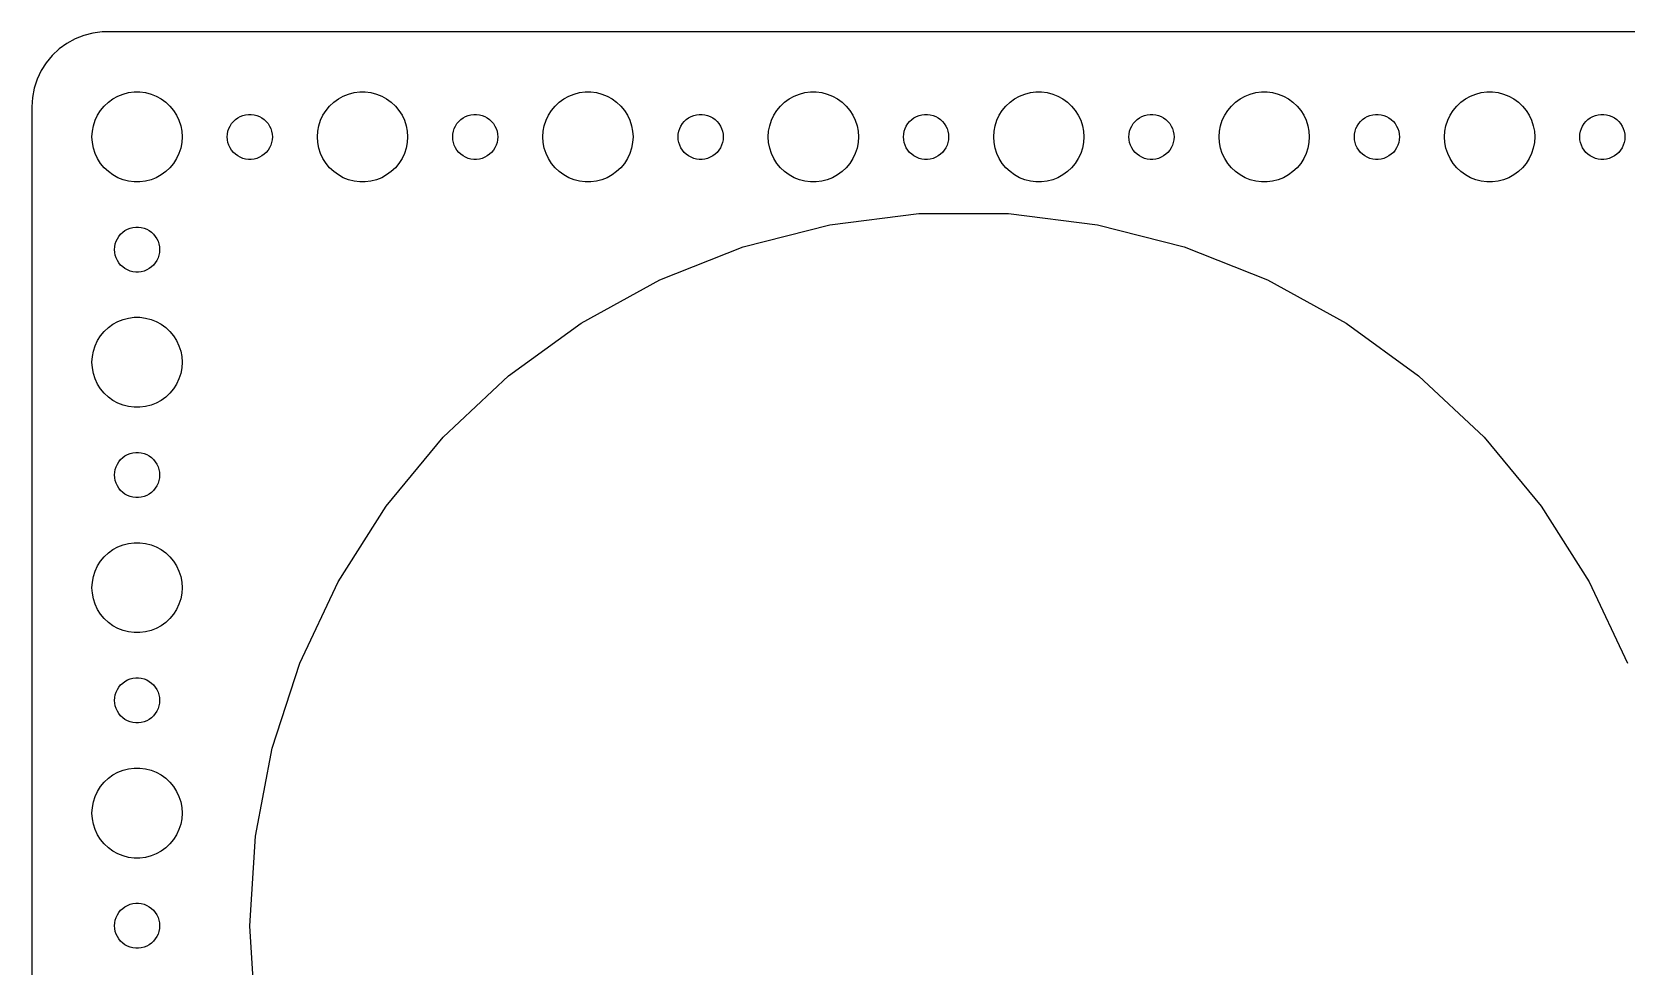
# Model space of a CAD drawing. Header units: metres. Extents: x -262 to 262, y -59 to 59.
# Drawn here: x -262 to -155.9, y -2.7 to 59.5 of the extents above; entities that cross this region are included whole.
import ezdxf

# ---------------------------------------------------------------- set-up
doc = ezdxf.new("R2010")
doc.units = ezdxf.units.M

msp = doc.modelspace()

# ---------------------------------------------------------------- linework, layer by layer
for p, q in [((-257.937, 59.4114), (-258.545, 59.2553)), ((-257.314, 59.4901), (-257.937, 59.4114)), ((257.314, 59.4901), (-257.314, 59.4901)), ((-260.187, 58.3526), (-260.645, 57.9227)), ((-259.679, 58.7216), (-260.187, 58.3526)), ((-259.129, 59.0241), (-259.679, 58.7216)), ((-258.545, 59.2553), (-259.129, 59.0241)), ((-261.045, 57.4389), (-261.382, 56.9088)), ((-260.645, 57.9227), (-261.045, 57.4389)), ((-261.649, 56.3406), (-261.843, 55.7434)), ((-261.382, 56.9088), (-261.649, 56.3406)), ((-261.843, 55.7434), (-261.961, 55.1267)), ((-256.607, 55.033), (-256.277, 55.2145)), ((-256.277, 55.2145), (-255.927, 55.3532)), ((-255.927, 55.3532), (-255.562, 55.4469)), ((-255.562, 55.4469), (-255.188, 55.4941)), ((-255.188, 55.4941), (-254.812, 55.4941)), ((-254.812, 55.4941), (-254.438, 55.4469)), ((-254.438, 55.4469), (-254.073, 55.3532)), ((-254.073, 55.3532), (-253.723, 55.2145)), ((-253.723, 55.2145), (-253.393, 55.033)), ((-241.607, 55.033), (-241.277, 55.2145)), ((-241.277, 55.2145), (-240.927, 55.3532)), ((-240.927, 55.3532), (-240.562, 55.4469)), ((-240.562, 55.4469), (-240.188, 55.4941)), ((-240.188, 55.4941), (-239.812, 55.4941)), ((-239.812, 55.4941), (-239.438, 55.4469)), ((-239.438, 55.4469), (-239.073, 55.3532)), ((-239.073, 55.3532), (-238.723, 55.2145)), ((-238.723, 55.2145), (-238.393, 55.033)), ((-226.607, 55.033), (-226.277, 55.2145)), ((-226.277, 55.2145), (-225.927, 55.3532)), ((-225.927, 55.3532), (-225.562, 55.4469)), ((-225.562, 55.4469), (-225.188, 55.4941)), ((-225.188, 55.4941), (-224.812, 55.4941)), ((-224.812, 55.4941), (-224.438, 55.4469)), ((-224.438, 55.4469), (-224.073, 55.3532)), ((-224.073, 55.3532), (-223.723, 55.2145)), ((-223.723, 55.2145), (-223.393, 55.033)), ((-211.607, 55.033), (-211.277, 55.2145)), ((-211.277, 55.2145), (-210.927, 55.3532)), ((-210.927, 55.3532), (-210.562, 55.4469)), ((-210.562, 55.4469), (-210.188, 55.4941)), ((-210.188, 55.4941), (-209.812, 55.4941)), ((-209.812, 55.4941), (-209.438, 55.4469)), ((-209.438, 55.4469), (-209.073, 55.3532)), ((-209.073, 55.3532), (-208.723, 55.2145)), ((-208.723, 55.2145), (-208.393, 55.033)), ((-196.607, 55.033), (-196.277, 55.2145)), ((-196.277, 55.2145), (-195.927, 55.3532)), ((-195.927, 55.3532), (-195.562, 55.4469)), ((-195.562, 55.4469), (-195.188, 55.4941)), ((-195.188, 55.4941), (-194.812, 55.4941)), ((-194.812, 55.4941), (-194.438, 55.4469)), ((-194.438, 55.4469), (-194.073, 55.3532)), ((-194.073, 55.3532), (-193.723, 55.2145)), ((-193.723, 55.2145), (-193.393, 55.033)), ((-181.607, 55.033), (-181.277, 55.2145)), ((-181.277, 55.2145), (-180.927, 55.3532)), ((-180.927, 55.3532), (-180.562, 55.4469)), ((-180.562, 55.4469), (-180.188, 55.4941)), ((-180.188, 55.4941), (-179.812, 55.4941)), ((-179.812, 55.4941), (-179.438, 55.4469)), ((-179.438, 55.4469), (-179.073, 55.3532)), ((-179.073, 55.3532), (-178.723, 55.2145)), ((-178.723, 55.2145), (-178.393, 55.033)), ((-166.607, 55.033), (-166.277, 55.2145)), ((-166.277, 55.2145), (-165.927, 55.3532)), ((-165.927, 55.3532), (-165.562, 55.4469)), ((-165.562, 55.4469), (-165.188, 55.4941)), ((-165.188, 55.4941), (-164.812, 55.4941)), ((-164.812, 55.4941), (-164.438, 55.4469)), ((-164.438, 55.4469), (-164.073, 55.3532)), ((-164.073, 55.3532), (-163.723, 55.2145)), ((-163.723, 55.2145), (-163.393, 55.033)), ((-261.961, 55.1267), (-262, 54.5)), ((-262, 54.5), (-262, -54.5)), ((-257.629, 53.9453), (-257.427, 54.2634)), ((-257.427, 54.2634), (-257.187, 54.5536)), ((-257.187, 54.5536), (-256.912, 54.8115)), ((-256.912, 54.8115), (-256.607, 55.033)), ((-253.393, 55.033), (-253.088, 54.8115)), ((-253.088, 54.8115), (-252.813, 54.5536)), ((-252.813, 54.5536), (-252.573, 54.2634)), ((-252.573, 54.2634), (-252.371, 53.9453)), ((-242.629, 53.9453), (-242.427, 54.2634)), ((-242.427, 54.2634), (-242.187, 54.5536)), ((-242.187, 54.5536), (-241.912, 54.8115)), ((-241.912, 54.8115), (-241.607, 55.033)), ((-238.393, 55.033), (-238.088, 54.8115)), ((-238.088, 54.8115), (-237.813, 54.5536)), ((-237.813, 54.5536), (-237.573, 54.2634)), ((-237.573, 54.2634), (-237.371, 53.9453)), ((-227.629, 53.9453), (-227.427, 54.2634)), ((-227.427, 54.2634), (-227.187, 54.5536)), ((-227.187, 54.5536), (-226.912, 54.8115)), ((-226.912, 54.8115), (-226.607, 55.033)), ((-223.393, 55.033), (-223.088, 54.8115)), ((-223.088, 54.8115), (-222.813, 54.5536)), ((-222.813, 54.5536), (-222.573, 54.2634)), ((-222.573, 54.2634), (-222.371, 53.9453)), ((-212.629, 53.9453), (-212.427, 54.2634)), ((-212.427, 54.2634), (-212.187, 54.5536)), ((-212.187, 54.5536), (-211.912, 54.8115)), ((-211.912, 54.8115), (-211.607, 55.033)), ((-208.393, 55.033), (-208.088, 54.8115)), ((-208.088, 54.8115), (-207.813, 54.5536)), ((-207.813, 54.5536), (-207.573, 54.2634)), ((-207.573, 54.2634), (-207.371, 53.9453)), ((-197.629, 53.9453), (-197.427, 54.2634)), ((-197.427, 54.2634), (-197.187, 54.5536)), ((-197.187, 54.5536), (-196.912, 54.8115)), ((-196.912, 54.8115), (-196.607, 55.033)), ((-193.393, 55.033), (-193.088, 54.8115)), ((-193.088, 54.8115), (-192.813, 54.5536)), ((-192.813, 54.5536), (-192.573, 54.2634)), ((-192.573, 54.2634), (-192.371, 53.9453)), ((-182.629, 53.9453), (-182.427, 54.2634)), ((-182.427, 54.2634), (-182.187, 54.5536)), ((-182.187, 54.5536), (-181.912, 54.8115)), ((-181.912, 54.8115), (-181.607, 55.033)), ((-178.393, 55.033), (-178.088, 54.8115)), ((-178.088, 54.8115), (-177.813, 54.5536)), ((-177.813, 54.5536), (-177.573, 54.2634)), ((-177.573, 54.2634), (-177.371, 53.9453)), ((-167.629, 53.9453), (-167.427, 54.2634)), ((-167.427, 54.2634), (-167.187, 54.5536)), ((-167.187, 54.5536), (-166.912, 54.8115)), ((-166.912, 54.8115), (-166.607, 55.033)), ((-163.393, 55.033), (-163.088, 54.8115)), ((-163.088, 54.8115), (-162.813, 54.5536)), ((-162.813, 54.5536), (-162.573, 54.2634)), ((-162.573, 54.2634), (-162.371, 53.9453)), ((-257.976, 52.876), (-257.906, 53.2461)), ((-257.906, 53.2461), (-257.789, 53.6044)), ((-257.789, 53.6044), (-257.629, 53.9453)), ((-252.371, 53.9453), (-252.211, 53.6044)), ((-252.211, 53.6044), (-252.094, 53.2461)), ((-252.094, 53.2461), (-252.024, 52.876)), ((-248.953, 52.873), (-248.895, 53.0522)), ((-248.895, 53.0522), (-248.814, 53.2226)), ((-248.814, 53.2226), (-248.714, 53.3817)), ((-248.714, 53.3817), (-248.593, 53.5268)), ((-248.593, 53.5268), (-248.456, 53.6558)), ((-248.456, 53.6558), (-248.304, 53.7665)), ((-248.304, 53.7665), (-248.139, 53.8572)), ((-248.139, 53.8572), (-247.964, 53.9266)), ((-247.964, 53.9266), (-247.781, 53.9734)), ((-247.781, 53.9734), (-247.594, 53.997)), ((-247.594, 53.997), (-247.406, 53.997)), ((-247.406, 53.997), (-247.219, 53.9734)), ((-247.219, 53.9734), (-247.036, 53.9266)), ((-247.036, 53.9266), (-246.861, 53.8572)), ((-246.861, 53.8572), (-246.696, 53.7665)), ((-246.696, 53.7665), (-246.544, 53.6558)), ((-246.544, 53.6558), (-246.407, 53.5268)), ((-246.407, 53.5268), (-246.286, 53.3817)), ((-246.286, 53.3817), (-246.186, 53.2226)), ((-246.186, 53.2226), (-246.105, 53.0522)), ((-246.105, 53.0522), (-246.047, 52.873)), ((-242.976, 52.876), (-242.906, 53.2461)), ((-242.906, 53.2461), (-242.789, 53.6044)), ((-242.789, 53.6044), (-242.629, 53.9453)), ((-237.371, 53.9453), (-237.211, 53.6044)), ((-237.211, 53.6044), (-237.094, 53.2461)), ((-237.094, 53.2461), (-237.024, 52.876)), ((-233.953, 52.873), (-233.895, 53.0522)), ((-233.895, 53.0522), (-233.814, 53.2226)), ((-233.814, 53.2226), (-233.714, 53.3817)), ((-233.714, 53.3817), (-233.593, 53.5268)), ((-233.593, 53.5268), (-233.456, 53.6558)), ((-233.456, 53.6558), (-233.304, 53.7665)), ((-233.304, 53.7665), (-233.139, 53.8572)), ((-233.139, 53.8572), (-232.964, 53.9266)), ((-232.964, 53.9266), (-232.781, 53.9734)), ((-232.781, 53.9734), (-232.594, 53.997)), ((-232.594, 53.997), (-232.406, 53.997)), ((-232.406, 53.997), (-232.219, 53.9734)), ((-232.219, 53.9734), (-232.036, 53.9266)), ((-232.036, 53.9266), (-231.861, 53.8572)), ((-231.861, 53.8572), (-231.696, 53.7665)), ((-231.696, 53.7665), (-231.544, 53.6558)), ((-231.544, 53.6558), (-231.407, 53.5268)), ((-231.407, 53.5268), (-231.286, 53.3817)), ((-231.286, 53.3817), (-231.186, 53.2226)), ((-231.186, 53.2226), (-231.105, 53.0522)), ((-231.105, 53.0522), (-231.047, 52.873)), ((-227.976, 52.876), (-227.906, 53.2461)), ((-227.906, 53.2461), (-227.789, 53.6044)), ((-227.789, 53.6044), (-227.629, 53.9453)), ((-222.371, 53.9453), (-222.211, 53.6044)), ((-222.211, 53.6044), (-222.094, 53.2461)), ((-222.094, 53.2461), (-222.024, 52.876)), ((-218.953, 52.873), (-218.895, 53.0522)), ((-218.895, 53.0522), (-218.814, 53.2226)), ((-218.814, 53.2226), (-218.714, 53.3817)), ((-218.714, 53.3817), (-218.593, 53.5268)), ((-218.593, 53.5268), (-218.456, 53.6558)), ((-218.456, 53.6558), (-218.304, 53.7665)), ((-218.304, 53.7665), (-218.139, 53.8572)), ((-218.139, 53.8572), (-217.964, 53.9266)), ((-217.964, 53.9266), (-217.781, 53.9734)), ((-217.781, 53.9734), (-217.594, 53.997)), ((-217.594, 53.997), (-217.406, 53.997)), ((-217.406, 53.997), (-217.219, 53.9734)), ((-217.219, 53.9734), (-217.036, 53.9266)), ((-217.036, 53.9266), (-216.861, 53.8572)), ((-216.861, 53.8572), (-216.696, 53.7665)), ((-216.696, 53.7665), (-216.544, 53.6558)), ((-216.544, 53.6558), (-216.407, 53.5268)), ((-216.407, 53.5268), (-216.286, 53.3817)), ((-216.286, 53.3817), (-216.186, 53.2226)), ((-216.186, 53.2226), (-216.105, 53.0522)), ((-216.105, 53.0522), (-216.047, 52.873)), ((-212.976, 52.876), (-212.906, 53.2461)), ((-212.906, 53.2461), (-212.789, 53.6044)), ((-212.789, 53.6044), (-212.629, 53.9453)), ((-207.371, 53.9453), (-207.211, 53.6044)), ((-207.211, 53.6044), (-207.094, 53.2461)), ((-207.094, 53.2461), (-207.024, 52.876)), ((-203.953, 52.873), (-203.895, 53.0522)), ((-203.895, 53.0522), (-203.814, 53.2226)), ((-203.814, 53.2226), (-203.714, 53.3817)), ((-203.714, 53.3817), (-203.593, 53.5268)), ((-203.593, 53.5268), (-203.456, 53.6558)), ((-203.456, 53.6558), (-203.304, 53.7665)), ((-203.304, 53.7665), (-203.139, 53.8572)), ((-203.139, 53.8572), (-202.964, 53.9266)), ((-202.964, 53.9266), (-202.781, 53.9734)), ((-202.781, 53.9734), (-202.594, 53.997)), ((-202.594, 53.997), (-202.406, 53.997)), ((-202.406, 53.997), (-202.219, 53.9734)), ((-202.219, 53.9734), (-202.036, 53.9266)), ((-202.036, 53.9266), (-201.861, 53.8572)), ((-201.861, 53.8572), (-201.696, 53.7665)), ((-201.696, 53.7665), (-201.544, 53.6558)), ((-201.544, 53.6558), (-201.407, 53.5268)), ((-201.407, 53.5268), (-201.286, 53.3817)), ((-201.286, 53.3817), (-201.186, 53.2226)), ((-201.186, 53.2226), (-201.105, 53.0522)), ((-201.105, 53.0522), (-201.047, 52.873)), ((-197.976, 52.876), (-197.906, 53.2461)), ((-197.906, 53.2461), (-197.789, 53.6044)), ((-197.789, 53.6044), (-197.629, 53.9453)), ((-192.371, 53.9453), (-192.211, 53.6044)), ((-192.211, 53.6044), (-192.094, 53.2461)), ((-192.094, 53.2461), (-192.024, 52.876)), ((-188.953, 52.873), (-188.895, 53.0522)), ((-188.895, 53.0522), (-188.814, 53.2226)), ((-188.814, 53.2226), (-188.714, 53.3817)), ((-188.714, 53.3817), (-188.593, 53.5268)), ((-188.593, 53.5268), (-188.456, 53.6558)), ((-188.456, 53.6558), (-188.304, 53.7665)), ((-188.304, 53.7665), (-188.139, 53.8572)), ((-188.139, 53.8572), (-187.964, 53.9266)), ((-187.964, 53.9266), (-187.781, 53.9734)), ((-187.781, 53.9734), (-187.594, 53.997)), ((-187.594, 53.997), (-187.406, 53.997)), ((-187.406, 53.997), (-187.219, 53.9734)), ((-187.219, 53.9734), (-187.036, 53.9266)), ((-187.036, 53.9266), (-186.861, 53.8572)), ((-186.861, 53.8572), (-186.696, 53.7665)), ((-186.696, 53.7665), (-186.544, 53.6558)), ((-186.544, 53.6558), (-186.407, 53.5268)), ((-186.407, 53.5268), (-186.286, 53.3817)), ((-186.286, 53.3817), (-186.186, 53.2226)), ((-186.186, 53.2226), (-186.105, 53.0522)), ((-186.105, 53.0522), (-186.047, 52.873)), ((-182.976, 52.876), (-182.906, 53.2461)), ((-182.906, 53.2461), (-182.789, 53.6044)), ((-182.789, 53.6044), (-182.629, 53.9453)), ((-177.371, 53.9453), (-177.211, 53.6044)), ((-177.211, 53.6044), (-177.094, 53.2461)), ((-177.094, 53.2461), (-177.024, 52.876)), ((-173.953, 52.873), (-173.895, 53.0522)), ((-173.895, 53.0522), (-173.814, 53.2226)), ((-173.814, 53.2226), (-173.714, 53.3817)), ((-173.714, 53.3817), (-173.593, 53.5268)), ((-173.593, 53.5268), (-173.456, 53.6558)), ((-173.456, 53.6558), (-173.304, 53.7665)), ((-173.304, 53.7665), (-173.139, 53.8572)), ((-173.139, 53.8572), (-172.964, 53.9266)), ((-172.964, 53.9266), (-172.781, 53.9734)), ((-172.781, 53.9734), (-172.594, 53.997)), ((-172.594, 53.997), (-172.406, 53.997)), ((-172.406, 53.997), (-172.219, 53.9734)), ((-172.219, 53.9734), (-172.036, 53.9266)), ((-172.036, 53.9266), (-171.861, 53.8572)), ((-171.861, 53.8572), (-171.696, 53.7665)), ((-171.696, 53.7665), (-171.544, 53.6558)), ((-171.544, 53.6558), (-171.407, 53.5268)), ((-171.407, 53.5268), (-171.286, 53.3817)), ((-171.286, 53.3817), (-171.186, 53.2226)), ((-171.186, 53.2226), (-171.105, 53.0522)), ((-171.105, 53.0522), (-171.047, 52.873)), ((-167.976, 52.876), (-167.906, 53.2461)), ((-167.906, 53.2461), (-167.789, 53.6044)), ((-167.789, 53.6044), (-167.629, 53.9453)), ((-162.371, 53.9453), (-162.211, 53.6044)), ((-162.211, 53.6044), (-162.094, 53.2461)), ((-162.094, 53.2461), (-162.024, 52.876)), ((-158.953, 52.873), (-158.895, 53.0522)), ((-158.895, 53.0522), (-158.814, 53.2226)), ((-158.814, 53.2226), (-158.714, 53.3817)), ((-158.714, 53.3817), (-158.593, 53.5268)), ((-158.593, 53.5268), (-158.456, 53.6558)), ((-158.456, 53.6558), (-158.304, 53.7665)), ((-158.304, 53.7665), (-158.139, 53.8572)), ((-158.139, 53.8572), (-157.964, 53.9266)), ((-157.964, 53.9266), (-157.781, 53.9734)), ((-157.781, 53.9734), (-157.594, 53.997)), ((-157.594, 53.997), (-157.406, 53.997)), ((-157.406, 53.997), (-157.219, 53.9734)), ((-157.219, 53.9734), (-157.036, 53.9266)), ((-157.036, 53.9266), (-156.861, 53.8572)), ((-156.861, 53.8572), (-156.696, 53.7665)), ((-156.696, 53.7665), (-156.544, 53.6558)), ((-156.544, 53.6558), (-156.407, 53.5268)), ((-156.407, 53.5268), (-156.286, 53.3817)), ((-156.286, 53.3817), (-156.186, 53.2226)), ((-156.186, 53.2226), (-156.105, 53.0522)), ((-156.105, 53.0522), (-156.047, 52.873)), ((-258, 52.5), (-257.976, 52.876)), ((-257.976, 52.124), (-258, 52.5)), ((-257.906, 51.7539), (-257.976, 52.124)), ((-252.024, 52.124), (-252.094, 51.7539)), ((-252.024, 52.876), (-252, 52.5)), ((-252, 52.5), (-252.024, 52.124)), ((-249, 52.5), (-248.988, 52.688)), ((-248.988, 52.312), (-249, 52.5)), ((-248.988, 52.688), (-248.953, 52.873)), ((-248.953, 52.127), (-248.988, 52.312)), ((-248.895, 51.9478), (-248.953, 52.127)), ((-246.047, 52.127), (-246.105, 51.9478)), ((-246.047, 52.873), (-246.012, 52.688)), ((-246.012, 52.312), (-246.047, 52.127)), ((-246.012, 52.688), (-246, 52.5)), ((-246, 52.5), (-246.012, 52.312)), ((-243, 52.5), (-242.976, 52.876)), ((-242.976, 52.124), (-243, 52.5)), ((-242.906, 51.7539), (-242.976, 52.124)), ((-237.024, 52.124), (-237.094, 51.7539)), ((-237.024, 52.876), (-237, 52.5)), ((-237, 52.5), (-237.024, 52.124)), ((-234, 52.5), (-233.988, 52.688)), ((-233.988, 52.312), (-234, 52.5)), ((-233.988, 52.688), (-233.953, 52.873)), ((-233.953, 52.127), (-233.988, 52.312)), ((-233.895, 51.9478), (-233.953, 52.127)), ((-231.047, 52.127), (-231.105, 51.9478)), ((-231.047, 52.873), (-231.012, 52.688)), ((-231.012, 52.312), (-231.047, 52.127)), ((-231.012, 52.688), (-231, 52.5)), ((-231, 52.5), (-231.012, 52.312)), ((-228, 52.5), (-227.976, 52.876)), ((-227.976, 52.124), (-228, 52.5)), ((-227.906, 51.7539), (-227.976, 52.124)), ((-222.024, 52.124), (-222.094, 51.7539)), ((-222.024, 52.876), (-222, 52.5)), ((-222, 52.5), (-222.024, 52.124)), ((-219, 52.5), (-218.988, 52.688)), ((-218.988, 52.312), (-219, 52.5)), ((-218.988, 52.688), (-218.953, 52.873)), ((-218.953, 52.127), (-218.988, 52.312)), ((-218.895, 51.9478), (-218.953, 52.127)), ((-216.047, 52.127), (-216.105, 51.9478)), ((-216.047, 52.873), (-216.012, 52.688)), ((-216.012, 52.312), (-216.047, 52.127)), ((-216.012, 52.688), (-216, 52.5)), ((-216, 52.5), (-216.012, 52.312)), ((-213, 52.5), (-212.976, 52.876)), ((-212.976, 52.124), (-213, 52.5)), ((-212.906, 51.7539), (-212.976, 52.124)), ((-207.024, 52.124), (-207.094, 51.7539)), ((-207.024, 52.876), (-207, 52.5)), ((-207, 52.5), (-207.024, 52.124)), ((-204, 52.5), (-203.988, 52.688)), ((-203.988, 52.312), (-204, 52.5)), ((-203.988, 52.688), (-203.953, 52.873)), ((-203.953, 52.127), (-203.988, 52.312)), ((-203.895, 51.9478), (-203.953, 52.127)), ((-201.047, 52.127), (-201.105, 51.9478)), ((-201.047, 52.873), (-201.012, 52.688)), ((-201.012, 52.312), (-201.047, 52.127)), ((-201.012, 52.688), (-201, 52.5)), ((-201, 52.5), (-201.012, 52.312)), ((-198, 52.5), (-197.976, 52.876)), ((-197.976, 52.124), (-198, 52.5)), ((-197.906, 51.7539), (-197.976, 52.124)), ((-192.024, 52.124), (-192.094, 51.7539)), ((-192.024, 52.876), (-192, 52.5)), ((-192, 52.5), (-192.024, 52.124)), ((-189, 52.5), (-188.988, 52.688)), ((-188.988, 52.312), (-189, 52.5)), ((-188.988, 52.688), (-188.953, 52.873)), ((-188.953, 52.127), (-188.988, 52.312)), ((-188.895, 51.9478), (-188.953, 52.127)), ((-186.047, 52.127), (-186.105, 51.9478)), ((-186.047, 52.873), (-186.012, 52.688)), ((-186.012, 52.312), (-186.047, 52.127)), ((-186.012, 52.688), (-186, 52.5)), ((-186, 52.5), (-186.012, 52.312)), ((-183, 52.5), (-182.976, 52.876)), ((-182.976, 52.124), (-183, 52.5)), ((-182.906, 51.7539), (-182.976, 52.124)), ((-177.024, 52.124), (-177.094, 51.7539)), ((-177.024, 52.876), (-177, 52.5)), ((-177, 52.5), (-177.024, 52.124)), ((-174, 52.5), (-173.988, 52.688)), ((-173.988, 52.312), (-174, 52.5)), ((-173.988, 52.688), (-173.953, 52.873)), ((-173.953, 52.127), (-173.988, 52.312)), ((-173.895, 51.9478), (-173.953, 52.127)), ((-171.047, 52.127), (-171.105, 51.9478)), ((-171.047, 52.873), (-171.012, 52.688)), ((-171.012, 52.312), (-171.047, 52.127)), ((-171.012, 52.688), (-171, 52.5)), ((-171, 52.5), (-171.012, 52.312)), ((-168, 52.5), (-167.976, 52.876)), ((-167.976, 52.124), (-168, 52.5)), ((-167.906, 51.7539), (-167.976, 52.124)), ((-162.024, 52.124), (-162.094, 51.7539)), ((-162.024, 52.876), (-162, 52.5)), ((-162, 52.5), (-162.024, 52.124)), ((-159, 52.5), (-158.988, 52.688)), ((-158.988, 52.312), (-159, 52.5)), ((-158.988, 52.688), (-158.953, 52.873)), ((-158.953, 52.127), (-158.988, 52.312)), ((-158.895, 51.9478), (-158.953, 52.127)), ((-156.047, 52.127), (-156.105, 51.9478)), ((-156.047, 52.873), (-156.012, 52.688)), ((-156.012, 52.312), (-156.047, 52.127)), ((-156.012, 52.688), (-156, 52.5)), ((-156, 52.5), (-156.012, 52.312)), ((-257.789, 51.3956), (-257.906, 51.7539)), ((-257.629, 51.0547), (-257.789, 51.3956)), ((-257.427, 50.7366), (-257.629, 51.0547)), ((-252.371, 51.0547), (-252.573, 50.7366)), ((-252.211, 51.3956), (-252.371, 51.0547)), ((-252.094, 51.7539), (-252.211, 51.3956)), ((-248.814, 51.7774), (-248.895, 51.9478)), ((-248.714, 51.6183), (-248.814, 51.7774)), ((-248.593, 51.4732), (-248.714, 51.6183)), ((-248.456, 51.3442), (-248.593, 51.4732)), ((-248.304, 51.2335), (-248.456, 51.3442)), ((-248.139, 51.1428), (-248.304, 51.2335)), ((-247.964, 51.0734), (-248.139, 51.1428)), ((-247.781, 51.0266), (-247.964, 51.0734)), ((-247.594, 51.003), (-247.781, 51.0266)), ((-247.406, 51.003), (-247.594, 51.003)), ((-247.219, 51.0266), (-247.406, 51.003)), ((-247.036, 51.0734), (-247.219, 51.0266)), ((-246.861, 51.1428), (-247.036, 51.0734)), ((-246.696, 51.2335), (-246.861, 51.1428)), ((-246.544, 51.3442), (-246.696, 51.2335)), ((-246.407, 51.4732), (-246.544, 51.3442)), ((-246.286, 51.6183), (-246.407, 51.4732)), ((-246.186, 51.7774), (-246.286, 51.6183)), ((-246.105, 51.9478), (-246.186, 51.7774)), ((-242.789, 51.3956), (-242.906, 51.7539)), ((-242.629, 51.0547), (-242.789, 51.3956)), ((-242.427, 50.7366), (-242.629, 51.0547)), ((-237.371, 51.0547), (-237.573, 50.7366)), ((-237.211, 51.3956), (-237.371, 51.0547)), ((-237.094, 51.7539), (-237.211, 51.3956)), ((-233.814, 51.7774), (-233.895, 51.9478)), ((-233.714, 51.6183), (-233.814, 51.7774)), ((-233.593, 51.4732), (-233.714, 51.6183)), ((-233.456, 51.3442), (-233.593, 51.4732)), ((-233.304, 51.2335), (-233.456, 51.3442)), ((-233.139, 51.1428), (-233.304, 51.2335)), ((-232.964, 51.0734), (-233.139, 51.1428)), ((-232.781, 51.0266), (-232.964, 51.0734)), ((-232.594, 51.003), (-232.781, 51.0266)), ((-232.406, 51.003), (-232.594, 51.003)), ((-232.219, 51.0266), (-232.406, 51.003)), ((-232.036, 51.0734), (-232.219, 51.0266)), ((-231.861, 51.1428), (-232.036, 51.0734)), ((-231.696, 51.2335), (-231.861, 51.1428)), ((-231.544, 51.3442), (-231.696, 51.2335)), ((-231.407, 51.4732), (-231.544, 51.3442)), ((-231.286, 51.6183), (-231.407, 51.4732)), ((-231.186, 51.7774), (-231.286, 51.6183)), ((-231.105, 51.9478), (-231.186, 51.7774)), ((-227.789, 51.3956), (-227.906, 51.7539)), ((-227.629, 51.0547), (-227.789, 51.3956)), ((-227.427, 50.7366), (-227.629, 51.0547)), ((-222.371, 51.0547), (-222.573, 50.7366)), ((-222.211, 51.3956), (-222.371, 51.0547)), ((-222.094, 51.7539), (-222.211, 51.3956)), ((-218.814, 51.7774), (-218.895, 51.9478)), ((-218.714, 51.6183), (-218.814, 51.7774)), ((-218.593, 51.4732), (-218.714, 51.6183)), ((-218.456, 51.3442), (-218.593, 51.4732)), ((-218.304, 51.2335), (-218.456, 51.3442)), ((-218.139, 51.1428), (-218.304, 51.2335)), ((-217.964, 51.0734), (-218.139, 51.1428)), ((-217.781, 51.0266), (-217.964, 51.0734)), ((-217.594, 51.003), (-217.781, 51.0266)), ((-217.406, 51.003), (-217.594, 51.003)), ((-217.219, 51.0266), (-217.406, 51.003)), ((-217.036, 51.0734), (-217.219, 51.0266)), ((-216.861, 51.1428), (-217.036, 51.0734)), ((-216.696, 51.2335), (-216.861, 51.1428)), ((-216.544, 51.3442), (-216.696, 51.2335)), ((-216.407, 51.4732), (-216.544, 51.3442)), ((-216.286, 51.6183), (-216.407, 51.4732)), ((-216.186, 51.7774), (-216.286, 51.6183)), ((-216.105, 51.9478), (-216.186, 51.7774)), ((-212.789, 51.3956), (-212.906, 51.7539)), ((-212.629, 51.0547), (-212.789, 51.3956)), ((-212.427, 50.7366), (-212.629, 51.0547)), ((-207.371, 51.0547), (-207.573, 50.7366)), ((-207.211, 51.3956), (-207.371, 51.0547)), ((-207.094, 51.7539), (-207.211, 51.3956)), ((-203.814, 51.7774), (-203.895, 51.9478)), ((-203.714, 51.6183), (-203.814, 51.7774)), ((-203.593, 51.4732), (-203.714, 51.6183)), ((-203.456, 51.3442), (-203.593, 51.4732)), ((-203.304, 51.2335), (-203.456, 51.3442)), ((-203.139, 51.1428), (-203.304, 51.2335)), ((-202.964, 51.0734), (-203.139, 51.1428)), ((-202.781, 51.0266), (-202.964, 51.0734)), ((-202.594, 51.003), (-202.781, 51.0266)), ((-202.406, 51.003), (-202.594, 51.003)), ((-202.219, 51.0266), (-202.406, 51.003)), ((-202.036, 51.0734), (-202.219, 51.0266)), ((-201.861, 51.1428), (-202.036, 51.0734)), ((-201.696, 51.2335), (-201.861, 51.1428)), ((-201.544, 51.3442), (-201.696, 51.2335)), ((-201.407, 51.4732), (-201.544, 51.3442)), ((-201.286, 51.6183), (-201.407, 51.4732)), ((-201.186, 51.7774), (-201.286, 51.6183)), ((-201.105, 51.9478), (-201.186, 51.7774)), ((-197.789, 51.3956), (-197.906, 51.7539)), ((-197.629, 51.0547), (-197.789, 51.3956)), ((-197.427, 50.7366), (-197.629, 51.0547)), ((-192.371, 51.0547), (-192.573, 50.7366)), ((-192.211, 51.3956), (-192.371, 51.0547)), ((-192.094, 51.7539), (-192.211, 51.3956)), ((-188.814, 51.7774), (-188.895, 51.9478)), ((-188.714, 51.6183), (-188.814, 51.7774)), ((-188.593, 51.4732), (-188.714, 51.6183)), ((-188.456, 51.3442), (-188.593, 51.4732)), ((-188.304, 51.2335), (-188.456, 51.3442)), ((-188.139, 51.1428), (-188.304, 51.2335)), ((-187.964, 51.0734), (-188.139, 51.1428)), ((-187.781, 51.0266), (-187.964, 51.0734)), ((-187.594, 51.003), (-187.781, 51.0266)), ((-187.406, 51.003), (-187.594, 51.003)), ((-187.219, 51.0266), (-187.406, 51.003)), ((-187.036, 51.0734), (-187.219, 51.0266)), ((-186.861, 51.1428), (-187.036, 51.0734)), ((-186.696, 51.2335), (-186.861, 51.1428)), ((-186.544, 51.3442), (-186.696, 51.2335)), ((-186.407, 51.4732), (-186.544, 51.3442)), ((-186.286, 51.6183), (-186.407, 51.4732)), ((-186.186, 51.7774), (-186.286, 51.6183)), ((-186.105, 51.9478), (-186.186, 51.7774)), ((-182.789, 51.3956), (-182.906, 51.7539)), ((-182.629, 51.0547), (-182.789, 51.3956)), ((-182.427, 50.7366), (-182.629, 51.0547)), ((-177.371, 51.0547), (-177.573, 50.7366)), ((-177.211, 51.3956), (-177.371, 51.0547)), ((-177.094, 51.7539), (-177.211, 51.3956)), ((-173.814, 51.7774), (-173.895, 51.9478)), ((-173.714, 51.6183), (-173.814, 51.7774)), ((-173.593, 51.4732), (-173.714, 51.6183)), ((-173.456, 51.3442), (-173.593, 51.4732)), ((-173.304, 51.2335), (-173.456, 51.3442)), ((-173.139, 51.1428), (-173.304, 51.2335)), ((-172.964, 51.0734), (-173.139, 51.1428)), ((-172.781, 51.0266), (-172.964, 51.0734)), ((-172.594, 51.003), (-172.781, 51.0266)), ((-172.406, 51.003), (-172.594, 51.003)), ((-172.219, 51.0266), (-172.406, 51.003)), ((-172.036, 51.0734), (-172.219, 51.0266)), ((-171.861, 51.1428), (-172.036, 51.0734)), ((-171.696, 51.2335), (-171.861, 51.1428)), ((-171.544, 51.3442), (-171.696, 51.2335)), ((-171.407, 51.4732), (-171.544, 51.3442)), ((-171.286, 51.6183), (-171.407, 51.4732)), ((-171.186, 51.7774), (-171.286, 51.6183)), ((-171.105, 51.9478), (-171.186, 51.7774)), ((-167.789, 51.3956), (-167.906, 51.7539)), ((-167.629, 51.0547), (-167.789, 51.3956)), ((-167.427, 50.7366), (-167.629, 51.0547)), ((-162.371, 51.0547), (-162.573, 50.7366)), ((-162.211, 51.3956), (-162.371, 51.0547)), ((-162.094, 51.7539), (-162.211, 51.3956)), ((-158.814, 51.7774), (-158.895, 51.9478)), ((-158.714, 51.6183), (-158.814, 51.7774)), ((-158.593, 51.4732), (-158.714, 51.6183)), ((-158.456, 51.3442), (-158.593, 51.4732)), ((-158.304, 51.2335), (-158.456, 51.3442)), ((-158.139, 51.1428), (-158.304, 51.2335)), ((-157.964, 51.0734), (-158.139, 51.1428)), ((-157.781, 51.0266), (-157.964, 51.0734)), ((-157.594, 51.003), (-157.781, 51.0266)), ((-157.406, 51.003), (-157.594, 51.003)), ((-157.219, 51.0266), (-157.406, 51.003)), ((-157.036, 51.0734), (-157.219, 51.0266)), ((-156.861, 51.1428), (-157.036, 51.0734)), ((-156.696, 51.2335), (-156.861, 51.1428)), ((-156.544, 51.3442), (-156.696, 51.2335)), ((-156.407, 51.4732), (-156.544, 51.3442)), ((-156.286, 51.6183), (-156.407, 51.4732)), ((-156.186, 51.7774), (-156.286, 51.6183)), ((-156.105, 51.9478), (-156.186, 51.7774)), ((-257.187, 50.4464), (-257.427, 50.7366)), ((-256.912, 50.1885), (-257.187, 50.4464)), ((-256.607, 49.967), (-256.912, 50.1885)), ((-256.277, 49.7855), (-256.607, 49.967)), ((-253.393, 49.967), (-253.723, 49.7855)), ((-253.088, 50.1885), (-253.393, 49.967)), ((-252.813, 50.4464), (-253.088, 50.1885)), ((-252.573, 50.7366), (-252.813, 50.4464)), ((-242.187, 50.4464), (-242.427, 50.7366)), ((-241.912, 50.1885), (-242.187, 50.4464)), ((-241.607, 49.967), (-241.912, 50.1885)), ((-241.277, 49.7855), (-241.607, 49.967)), ((-238.393, 49.967), (-238.723, 49.7855)), ((-238.088, 50.1885), (-238.393, 49.967)), ((-237.813, 50.4464), (-238.088, 50.1885)), ((-237.573, 50.7366), (-237.813, 50.4464)), ((-227.187, 50.4464), (-227.427, 50.7366)), ((-226.912, 50.1885), (-227.187, 50.4464)), ((-226.607, 49.967), (-226.912, 50.1885)), ((-226.277, 49.7855), (-226.607, 49.967)), ((-223.393, 49.967), (-223.723, 49.7855)), ((-223.088, 50.1885), (-223.393, 49.967)), ((-222.813, 50.4464), (-223.088, 50.1885)), ((-222.573, 50.7366), (-222.813, 50.4464)), ((-212.187, 50.4464), (-212.427, 50.7366)), ((-211.912, 50.1885), (-212.187, 50.4464)), ((-211.607, 49.967), (-211.912, 50.1885)), ((-211.277, 49.7855), (-211.607, 49.967)), ((-208.393, 49.967), (-208.723, 49.7855)), ((-208.088, 50.1885), (-208.393, 49.967)), ((-207.813, 50.4464), (-208.088, 50.1885)), ((-207.573, 50.7366), (-207.813, 50.4464)), ((-197.187, 50.4464), (-197.427, 50.7366)), ((-196.912, 50.1885), (-197.187, 50.4464)), ((-196.607, 49.967), (-196.912, 50.1885)), ((-196.277, 49.7855), (-196.607, 49.967)), ((-193.393, 49.967), (-193.723, 49.7855)), ((-193.088, 50.1885), (-193.393, 49.967)), ((-192.813, 50.4464), (-193.088, 50.1885)), ((-192.573, 50.7366), (-192.813, 50.4464)), ((-182.187, 50.4464), (-182.427, 50.7366)), ((-181.912, 50.1885), (-182.187, 50.4464)), ((-181.607, 49.967), (-181.912, 50.1885)), ((-181.277, 49.7855), (-181.607, 49.967)), ((-178.393, 49.967), (-178.723, 49.7855)), ((-178.088, 50.1885), (-178.393, 49.967)), ((-177.813, 50.4464), (-178.088, 50.1885)), ((-177.573, 50.7366), (-177.813, 50.4464)), ((-167.187, 50.4464), (-167.427, 50.7366)), ((-166.912, 50.1885), (-167.187, 50.4464)), ((-166.607, 49.967), (-166.912, 50.1885)), ((-166.277, 49.7855), (-166.607, 49.967)), ((-163.393, 49.967), (-163.723, 49.7855)), ((-163.088, 50.1885), (-163.393, 49.967)), ((-162.813, 50.4464), (-163.088, 50.1885)), ((-162.573, 50.7366), (-162.813, 50.4464)), ((-255.927, 49.6468), (-256.277, 49.7855)), ((-255.562, 49.5531), (-255.927, 49.6468)), ((-255.188, 49.5059), (-255.562, 49.5531)), ((-254.812, 49.5059), (-255.188, 49.5059)), ((-254.438, 49.5531), (-254.812, 49.5059)), ((-254.073, 49.6468), (-254.438, 49.5531)), ((-253.723, 49.7855), (-254.073, 49.6468)), ((-240.927, 49.6468), (-241.277, 49.7855)), ((-240.562, 49.5531), (-240.927, 49.6468)), ((-240.188, 49.5059), (-240.562, 49.5531)), ((-239.812, 49.5059), (-240.188, 49.5059)), ((-239.438, 49.5531), (-239.812, 49.5059)), ((-239.073, 49.6468), (-239.438, 49.5531)), ((-238.723, 49.7855), (-239.073, 49.6468)), ((-225.927, 49.6468), (-226.277, 49.7855)), ((-225.562, 49.5531), (-225.927, 49.6468)), ((-225.188, 49.5059), (-225.562, 49.5531)), ((-224.812, 49.5059), (-225.188, 49.5059)), ((-224.438, 49.5531), (-224.812, 49.5059)), ((-224.073, 49.6468), (-224.438, 49.5531)), ((-223.723, 49.7855), (-224.073, 49.6468)), ((-210.927, 49.6468), (-211.277, 49.7855)), ((-210.562, 49.5531), (-210.927, 49.6468)), ((-210.188, 49.5059), (-210.562, 49.5531)), ((-209.812, 49.5059), (-210.188, 49.5059)), ((-209.438, 49.5531), (-209.812, 49.5059)), ((-209.073, 49.6468), (-209.438, 49.5531)), ((-208.723, 49.7855), (-209.073, 49.6468)), ((-195.927, 49.6468), (-196.277, 49.7855)), ((-195.562, 49.5531), (-195.927, 49.6468)), ((-195.188, 49.5059), (-195.562, 49.5531)), ((-194.812, 49.5059), (-195.188, 49.5059)), ((-194.438, 49.5531), (-194.812, 49.5059)), ((-194.073, 49.6468), (-194.438, 49.5531)), ((-193.723, 49.7855), (-194.073, 49.6468)), ((-180.927, 49.6468), (-181.277, 49.7855)), ((-180.562, 49.5531), (-180.927, 49.6468)), ((-180.188, 49.5059), (-180.562, 49.5531)), ((-179.812, 49.5059), (-180.188, 49.5059)), ((-179.438, 49.5531), (-179.812, 49.5059)), ((-179.073, 49.6468), (-179.438, 49.5531)), ((-178.723, 49.7855), (-179.073, 49.6468)), ((-165.927, 49.6468), (-166.277, 49.7855)), ((-165.562, 49.5531), (-165.927, 49.6468)), ((-165.188, 49.5059), (-165.562, 49.5531)), ((-164.812, 49.5059), (-165.188, 49.5059)), ((-164.438, 49.5531), (-164.812, 49.5059)), ((-164.073, 49.6468), (-164.438, 49.5531)), ((-163.723, 49.7855), (-164.073, 49.6468)), ((-208.901, 46.6586), (-202.983, 47.4063)), ((-202.983, 47.4063), (-197.017, 47.4063)), ((-197.017, 47.4063), (-191.099, 46.6586)), ((-256.395, 45.5522), (-256.314, 45.7226)), ((-256.314, 45.7226), (-256.214, 45.8817)), ((-256.214, 45.8817), (-256.093, 46.0268)), ((-256.093, 46.0268), (-255.956, 46.1558)), ((-255.956, 46.1558), (-255.804, 46.2665)), ((-255.804, 46.2665), (-255.639, 46.3572)), ((-255.639, 46.3572), (-255.464, 46.4266)), ((-255.464, 46.4266), (-255.281, 46.4734)), ((-255.281, 46.4734), (-255.094, 46.497)), ((-255.094, 46.497), (-254.906, 46.497)), ((-254.906, 46.497), (-254.719, 46.4734)), ((-254.719, 46.4734), (-254.536, 46.4266)), ((-254.536, 46.4266), (-254.361, 46.3572)), ((-254.361, 46.3572), (-254.196, 46.2665)), ((-254.196, 46.2665), (-254.044, 46.1558)), ((-254.044, 46.1558), (-253.907, 46.0268)), ((-253.907, 46.0268), (-253.786, 45.8817)), ((-253.786, 45.8817), (-253.686, 45.7226)), ((-253.686, 45.7226), (-253.605, 45.5522)), ((-214.678, 45.1752), (-208.901, 46.6586)), ((-191.099, 46.6586), (-185.322, 45.1752)), ((-256.5, 45), (-256.488, 45.188)), ((-256.488, 44.812), (-256.5, 45)), ((-256.488, 45.188), (-256.453, 45.373)), ((-256.453, 44.627), (-256.488, 44.812)), ((-256.453, 45.373), (-256.395, 45.5522)), ((-256.395, 44.4478), (-256.453, 44.627)), ((-253.605, 45.5522), (-253.547, 45.373)), ((-253.547, 44.627), (-253.605, 44.4478)), ((-253.547, 45.373), (-253.512, 45.188)), ((-253.512, 44.812), (-253.547, 44.627)), ((-253.512, 45.188), (-253.5, 45)), ((-253.5, 45), (-253.512, 44.812)), ((-220.225, 42.9793), (-214.678, 45.1752)), ((-185.322, 45.1752), (-179.775, 42.9793)), ((-256.314, 44.2774), (-256.395, 44.4478)), ((-256.214, 44.1183), (-256.314, 44.2774)), ((-256.093, 43.9732), (-256.214, 44.1183)), ((-255.956, 43.8442), (-256.093, 43.9732)), ((-255.804, 43.7335), (-255.956, 43.8442)), ((-255.639, 43.6428), (-255.804, 43.7335)), ((-255.464, 43.5734), (-255.639, 43.6428)), ((-255.281, 43.5266), (-255.464, 43.5734)), ((-255.094, 43.503), (-255.281, 43.5266)), ((-254.906, 43.503), (-255.094, 43.503)), ((-254.719, 43.5266), (-254.906, 43.503)), ((-254.536, 43.5734), (-254.719, 43.5266)), ((-254.361, 43.6428), (-254.536, 43.5734)), ((-254.196, 43.7335), (-254.361, 43.6428)), ((-254.044, 43.8442), (-254.196, 43.7335)), ((-253.907, 43.9732), (-254.044, 43.8442)), ((-253.786, 44.1183), (-253.907, 43.9732)), ((-253.686, 44.2774), (-253.786, 44.1183)), ((-253.605, 44.4478), (-253.686, 44.2774)), ((-225.452, 40.1056), (-220.225, 42.9793)), ((-179.775, 42.9793), (-174.548, 40.1056)), ((-256.277, 40.2145), (-255.927, 40.3532)), ((-255.927, 40.3532), (-255.562, 40.4469)), ((-255.562, 40.4469), (-255.188, 40.4941)), ((-255.188, 40.4941), (-254.812, 40.4941)), ((-254.812, 40.4941), (-254.438, 40.4469)), ((-254.438, 40.4469), (-254.073, 40.3532)), ((-254.073, 40.3532), (-253.723, 40.2145)), ((-257.629, 38.9453), (-257.427, 39.2634)), ((-257.427, 39.2634), (-257.187, 39.5536)), ((-257.187, 39.5536), (-256.912, 39.8115)), ((-256.912, 39.8115), (-256.607, 40.033)), ((-256.607, 40.033), (-256.277, 40.2145)), ((-253.723, 40.2145), (-253.393, 40.033)), ((-253.393, 40.033), (-253.088, 39.8115)), ((-253.088, 39.8115), (-252.813, 39.5536)), ((-252.813, 39.5536), (-252.573, 39.2634)), ((-252.573, 39.2634), (-252.371, 38.9453)), ((-230.278, 36.5994), (-225.452, 40.1056)), ((-174.548, 40.1056), (-169.722, 36.5994)), ((-257.976, 37.876), (-257.906, 38.2461)), ((-257.906, 38.2461), (-257.789, 38.6044)), ((-257.789, 38.6044), (-257.629, 38.9453)), ((-252.371, 38.9453), (-252.211, 38.6044)), ((-252.211, 38.6044), (-252.094, 38.2461)), ((-252.094, 38.2461), (-252.024, 37.876)), ((-258, 37.5), (-257.976, 37.876)), ((-257.976, 37.124), (-258, 37.5)), ((-252.024, 37.876), (-252, 37.5)), ((-252, 37.5), (-252.024, 37.124)), ((-257.906, 36.7539), (-257.976, 37.124)), ((-257.789, 36.3956), (-257.906, 36.7539)), ((-257.629, 36.0547), (-257.789, 36.3956)), ((-252.211, 36.3956), (-252.371, 36.0547)), ((-252.094, 36.7539), (-252.211, 36.3956)), ((-252.024, 37.124), (-252.094, 36.7539)), ((-234.626, 32.516), (-230.278, 36.5994)), ((-169.722, 36.5994), (-165.374, 32.516)), ((-257.427, 35.7366), (-257.629, 36.0547)), ((-257.187, 35.4464), (-257.427, 35.7366)), ((-256.912, 35.1885), (-257.187, 35.4464)), ((-256.607, 34.967), (-256.912, 35.1885)), ((-253.088, 35.1885), (-253.393, 34.967)), ((-252.813, 35.4464), (-253.088, 35.1885)), ((-252.573, 35.7366), (-252.813, 35.4464)), ((-252.371, 36.0547), (-252.573, 35.7366)), ((-256.277, 34.7855), (-256.607, 34.967)), ((-255.927, 34.6468), (-256.277, 34.7855)), ((-255.562, 34.5531), (-255.927, 34.6468)), ((-255.188, 34.5059), (-255.562, 34.5531)), ((-254.812, 34.5059), (-255.188, 34.5059)), ((-254.438, 34.5531), (-254.812, 34.5059)), ((-254.073, 34.6468), (-254.438, 34.5531)), ((-253.723, 34.7855), (-254.073, 34.6468)), ((-253.393, 34.967), (-253.723, 34.7855)), ((-238.428, 27.9198), (-234.626, 32.516)), ((-165.374, 32.516), (-161.572, 27.9198)), ((-256.314, 30.7226), (-256.214, 30.8817)), ((-256.214, 30.8817), (-256.093, 31.0268)), ((-256.093, 31.0268), (-255.956, 31.1558)), ((-255.956, 31.1558), (-255.804, 31.2665)), ((-255.804, 31.2665), (-255.639, 31.3572)), ((-255.639, 31.3572), (-255.464, 31.4266)), ((-255.464, 31.4266), (-255.281, 31.4734)), ((-255.281, 31.4734), (-255.094, 31.497)), ((-255.094, 31.497), (-254.906, 31.497)), ((-254.906, 31.497), (-254.719, 31.4734)), ((-254.719, 31.4734), (-254.536, 31.4266)), ((-254.536, 31.4266), (-254.361, 31.3572)), ((-254.361, 31.3572), (-254.196, 31.2665)), ((-254.196, 31.2665), (-254.044, 31.1558)), ((-254.044, 31.1558), (-253.907, 31.0268)), ((-253.907, 31.0268), (-253.786, 30.8817)), ((-253.786, 30.8817), (-253.686, 30.7226)), ((-256.5, 30), (-256.488, 30.188)), ((-256.488, 29.812), (-256.5, 30)), ((-256.488, 30.188), (-256.453, 30.373)), ((-256.453, 29.627), (-256.488, 29.812)), ((-256.453, 30.373), (-256.395, 30.5522)), ((-256.395, 30.5522), (-256.314, 30.7226)), ((-253.686, 30.7226), (-253.605, 30.5522)), ((-253.605, 30.5522), (-253.547, 30.373)), ((-253.547, 30.373), (-253.512, 30.188)), ((-253.512, 29.812), (-253.547, 29.627)), ((-253.512, 30.188), (-253.5, 30)), ((-253.5, 30), (-253.512, 29.812)), ((-256.395, 29.4478), (-256.453, 29.627)), ((-256.314, 29.2774), (-256.395, 29.4478)), ((-256.214, 29.1183), (-256.314, 29.2774)), ((-256.093, 28.9732), (-256.214, 29.1183)), ((-255.956, 28.8442), (-256.093, 28.9732)), ((-255.804, 28.7335), (-255.956, 28.8442)), ((-255.639, 28.6427), (-255.804, 28.7335)), ((-255.464, 28.5734), (-255.639, 28.6427)), ((-254.361, 28.6427), (-254.536, 28.5734)), ((-254.196, 28.7335), (-254.361, 28.6427)), ((-254.044, 28.8442), (-254.196, 28.7335)), ((-253.907, 28.9732), (-254.044, 28.8442)), ((-253.786, 29.1183), (-253.907, 28.9732)), ((-253.686, 29.2774), (-253.786, 29.1183)), ((-253.605, 29.4478), (-253.686, 29.2774)), ((-253.547, 29.627), (-253.605, 29.4478)), ((-255.281, 28.5266), (-255.464, 28.5734)), ((-255.094, 28.503), (-255.281, 28.5266)), ((-254.906, 28.503), (-255.094, 28.503)), ((-254.719, 28.5266), (-254.906, 28.503)), ((-254.536, 28.5734), (-254.719, 28.5266)), ((-241.625, 22.8833), (-238.428, 27.9198)), ((-161.572, 27.9198), (-158.375, 22.8833)), ((-255.562, 25.4469), (-255.188, 25.4941)), ((-255.188, 25.4941), (-254.812, 25.4941)), ((-254.812, 25.4941), (-254.438, 25.4469)), ((-257.427, 24.2634), (-257.187, 24.5536)), ((-257.187, 24.5536), (-256.912, 24.8115)), ((-256.912, 24.8115), (-256.607, 25.033)), ((-256.607, 25.033), (-256.277, 25.2145)), ((-256.277, 25.2145), (-255.927, 25.3532)), ((-255.927, 25.3532), (-255.562, 25.4469)), ((-254.438, 25.4469), (-254.073, 25.3532)), ((-254.073, 25.3532), (-253.723, 25.2145)), ((-253.723, 25.2145), (-253.393, 25.033)), ((-253.393, 25.033), (-253.088, 24.8115)), ((-253.088, 24.8115), (-252.813, 24.5536)), ((-252.813, 24.5536), (-252.573, 24.2634)), ((-257.906, 23.2461), (-257.789, 23.6044)), ((-257.789, 23.6044), (-257.629, 23.9453)), ((-257.629, 23.9453), (-257.427, 24.2634)), ((-252.573, 24.2634), (-252.371, 23.9453)), ((-252.371, 23.9453), (-252.211, 23.6044)), ((-252.211, 23.6044), (-252.094, 23.2461)), ((-258, 22.5), (-257.976, 22.876)), ((-257.976, 22.124), (-258, 22.5)), ((-257.976, 22.876), (-257.906, 23.2461)), ((-252.094, 23.2461), (-252.024, 22.876)), ((-252.024, 22.876), (-252, 22.5)), ((-252, 22.5), (-252.024, 22.124)), ((-244.164, 17.4859), (-241.625, 22.8833)), ((-158.375, 22.8833), (-155.836, 17.4859)), ((-257.906, 21.7539), (-257.976, 22.124)), ((-257.789, 21.3956), (-257.906, 21.7539)), ((-257.629, 21.0547), (-257.789, 21.3956)), ((-252.211, 21.3956), (-252.371, 21.0547)), ((-252.094, 21.7539), (-252.211, 21.3956)), ((-252.024, 22.124), (-252.094, 21.7539)), ((-257.427, 20.7366), (-257.629, 21.0547)), ((-257.187, 20.4464), (-257.427, 20.7366)), ((-256.912, 20.1884), (-257.187, 20.4464)), ((-256.607, 19.967), (-256.912, 20.1884)), ((-253.088, 20.1884), (-253.393, 19.967)), ((-252.813, 20.4464), (-253.088, 20.1884)), ((-252.573, 20.7366), (-252.813, 20.4464)), ((-252.371, 21.0547), (-252.573, 20.7366)), ((-256.277, 19.7855), (-256.607, 19.967)), ((-255.927, 19.6468), (-256.277, 19.7855)), ((-255.562, 19.5531), (-255.927, 19.6468)), ((-255.188, 19.5059), (-255.562, 19.5531)), ((-254.812, 19.5059), (-255.188, 19.5059)), ((-254.438, 19.5531), (-254.812, 19.5059)), ((-254.073, 19.6468), (-254.438, 19.5531)), ((-253.723, 19.7855), (-254.073, 19.6468)), ((-253.393, 19.967), (-253.723, 19.7855)), ((-246.008, 11.8128), (-244.164, 17.4859)), ((-256.214, 15.8817), (-256.093, 16.0268)), ((-256.093, 16.0268), (-255.956, 16.1558)), ((-255.956, 16.1558), (-255.804, 16.2665)), ((-255.804, 16.2665), (-255.639, 16.3572)), ((-255.639, 16.3572), (-255.464, 16.4266)), ((-255.464, 16.4266), (-255.281, 16.4734)), ((-255.281, 16.4734), (-255.094, 16.497)), ((-255.094, 16.497), (-254.906, 16.497)), ((-254.906, 16.497), (-254.719, 16.4734)), ((-254.719, 16.4734), (-254.536, 16.4266)), ((-254.536, 16.4266), (-254.361, 16.3572)), ((-254.361, 16.3572), (-254.196, 16.2665)), ((-254.196, 16.2665), (-254.044, 16.1558)), ((-254.044, 16.1558), (-253.907, 16.0268)), ((-253.907, 16.0268), (-253.786, 15.8817)), ((-256.5, 15), (-256.488, 15.188)), ((-256.488, 14.812), (-256.5, 15)), ((-256.488, 15.188), (-256.453, 15.373)), ((-256.453, 15.373), (-256.395, 15.5522)), ((-256.395, 15.5522), (-256.314, 15.7226)), ((-256.314, 15.7226), (-256.214, 15.8817)), ((-253.786, 15.8817), (-253.686, 15.7226)), ((-253.686, 15.7226), (-253.605, 15.5522)), ((-253.605, 15.5522), (-253.547, 15.373)), ((-253.547, 15.373), (-253.512, 15.188)), ((-253.512, 15.188), (-253.5, 15)), ((-253.5, 15), (-253.512, 14.812)), ((-256.453, 14.627), (-256.488, 14.812)), ((-256.395, 14.4478), (-256.453, 14.627)), ((-256.314, 14.2774), (-256.395, 14.4478)), ((-256.214, 14.1183), (-256.314, 14.2774)), ((-256.093, 13.9732), (-256.214, 14.1183)), ((-255.956, 13.8442), (-256.093, 13.9732)), ((-255.804, 13.7335), (-255.956, 13.8442)), ((-254.044, 13.8442), (-254.196, 13.7335)), ((-253.907, 13.9732), (-254.044, 13.8442)), ((-253.786, 14.1183), (-253.907, 13.9732)), ((-253.686, 14.2774), (-253.786, 14.1183)), ((-253.605, 14.4478), (-253.686, 14.2774)), ((-253.547, 14.627), (-253.605, 14.4478)), ((-253.512, 14.812), (-253.547, 14.627)), ((-255.639, 13.6427), (-255.804, 13.7335)), ((-255.464, 13.5734), (-255.639, 13.6427)), ((-255.281, 13.5266), (-255.464, 13.5734)), ((-255.094, 13.5029), (-255.281, 13.5266)), ((-254.906, 13.5029), (-255.094, 13.5029)), ((-254.719, 13.5266), (-254.906, 13.5029)), ((-254.536, 13.5734), (-254.719, 13.5266)), ((-254.361, 13.6427), (-254.536, 13.5734)), ((-254.196, 13.7335), (-254.361, 13.6427)), ((-247.125, 5.95332), (-246.008, 11.8128)), ((-257.427, 9.26335), (-257.187, 9.55363)), ((-257.187, 9.55363), (-256.912, 9.81154)), ((-256.912, 9.81154), (-256.607, 10.033)), ((-256.607, 10.033), (-256.277, 10.2145)), ((-256.277, 10.2145), (-255.927, 10.3532)), ((-255.927, 10.3532), (-255.562, 10.4469)), ((-255.562, 10.4469), (-255.188, 10.4941)), ((-255.188, 10.4941), (-254.812, 10.4941)), ((-254.812, 10.4941), (-254.438, 10.4469)), ((-254.438, 10.4469), (-254.073, 10.3532)), ((-254.073, 10.3532), (-253.723, 10.2145)), ((-253.723, 10.2145), (-253.393, 10.033)), ((-253.393, 10.033), (-253.088, 9.81154)), ((-253.088, 9.81154), (-252.813, 9.55363)), ((-252.813, 9.55363), (-252.573, 9.26335)), ((-257.906, 8.24606), (-257.789, 8.60437)), ((-257.789, 8.60437), (-257.629, 8.94525)), ((-257.629, 8.94525), (-257.427, 9.26335)), ((-252.573, 9.26335), (-252.371, 8.94525)), ((-252.371, 8.94525), (-252.211, 8.60437)), ((-252.211, 8.60437), (-252.094, 8.24606)), ((-258, 7.5), (-257.976, 7.87599)), ((-257.976, 7.12399), (-258, 7.5)), ((-257.976, 7.87599), (-257.906, 8.24606)), ((-252.094, 8.24606), (-252.024, 7.87599)), ((-252.024, 7.87599), (-252, 7.5)), ((-252, 7.5), (-252.024, 7.12399)), ((-257.906, 6.75392), (-257.976, 7.12399)), ((-257.789, 6.39561), (-257.906, 6.75392)), ((-257.629, 6.05473), (-257.789, 6.39561)), ((-252.211, 6.39561), (-252.371, 6.05473)), ((-252.094, 6.75392), (-252.211, 6.39561)), ((-252.024, 7.12399), (-252.094, 6.75392)), ((-257.427, 5.73663), (-257.629, 6.05473)), ((-257.187, 5.44635), (-257.427, 5.73663)), ((-256.912, 5.18845), (-257.187, 5.44635)), ((-252.813, 5.44635), (-253.088, 5.18845)), ((-252.573, 5.73663), (-252.813, 5.44635)), ((-252.371, 6.05473), (-252.573, 5.73663)), ((-247.5, 0), (-247.125, 5.95332)), ((-256.607, 4.96701), (-256.912, 5.18845)), ((-256.277, 4.78551), (-256.607, 4.96701)), ((-255.927, 4.64682), (-256.277, 4.78551)), ((-255.562, 4.55313), (-255.927, 4.64682)), ((-255.188, 4.50591), (-255.562, 4.55313)), ((-254.812, 4.50591), (-255.188, 4.50591)), ((-254.438, 4.55313), (-254.812, 4.50591)), ((-254.073, 4.64682), (-254.438, 4.55313)), ((-253.723, 4.78551), (-254.073, 4.64682)), ((-253.393, 4.96701), (-253.723, 4.78551)), ((-253.088, 5.18845), (-253.393, 4.96701)), ((-256.093, 1.02681), (-255.956, 1.15576)), ((-255.956, 1.15576), (-255.804, 1.26648)), ((-255.804, 1.26648), (-255.639, 1.35724)), ((-255.639, 1.35724), (-255.464, 1.42657)), ((-255.464, 1.42657), (-255.281, 1.47342)), ((-255.281, 1.47342), (-255.094, 1.49704)), ((-255.094, 1.49704), (-254.906, 1.49704)), ((-254.906, 1.49704), (-254.719, 1.47342)), ((-254.719, 1.47342), (-254.536, 1.42657)), ((-254.536, 1.42657), (-254.361, 1.35724)), ((-254.361, 1.35724), (-254.196, 1.26648)), ((-254.196, 1.26648), (-254.044, 1.15576)), ((-254.044, 1.15576), (-253.907, 1.02681)), ((-256.5, 0), (-256.488, 0.18799)), ((-256.488, -0.18799), (-256.5, 0)), ((-256.488, 0.18799), (-256.453, 0.37303)), ((-256.453, 0.37303), (-256.395, 0.55219)), ((-256.395, 0.55219), (-256.314, 0.72263)), ((-256.314, 0.72263), (-256.214, 0.88167)), ((-256.214, 0.88167), (-256.093, 1.02681)), ((-253.907, 1.02681), (-253.786, 0.88167)), ((-253.786, 0.88167), (-253.686, 0.72263)), ((-253.686, 0.72263), (-253.605, 0.55219)), ((-253.605, 0.55219), (-253.547, 0.37303)), ((-253.547, 0.37303), (-253.512, 0.18799)), ((-253.512, 0.18799), (-253.5, 0)), ((-253.5, 0), (-253.512, -0.18799)), ((-247.125, -5.95332), (-247.5, 0)), ((-256.453, -0.37303), (-256.488, -0.18799)), ((-256.395, -0.55219), (-256.453, -0.37303)), ((-256.314, -0.72263), (-256.395, -0.55219)), ((-256.214, -0.88167), (-256.314, -0.72263)), ((-256.093, -1.02681), (-256.214, -0.88167)), ((-255.956, -1.15576), (-256.093, -1.02681)), ((-253.907, -1.02681), (-254.044, -1.15576)), ((-253.786, -0.88167), (-253.907, -1.02681)), ((-253.686, -0.72263), (-253.786, -0.88167)), ((-253.605, -0.55219), (-253.686, -0.72263)), ((-253.547, -0.37303), (-253.605, -0.55219)), ((-253.512, -0.18799), (-253.547, -0.37303)), ((-255.804, -1.26648), (-255.956, -1.15576)), ((-255.639, -1.35724), (-255.804, -1.26648)), ((-255.464, -1.42657), (-255.639, -1.35724)), ((-255.281, -1.47342), (-255.464, -1.42657)), ((-255.094, -1.49704), (-255.281, -1.47342)), ((-254.906, -1.49704), (-255.094, -1.49704)), ((-254.719, -1.47342), (-254.906, -1.49704)), ((-254.536, -1.42657), (-254.719, -1.47342)), ((-254.361, -1.35724), (-254.536, -1.42657)), ((-254.196, -1.26648), (-254.361, -1.35724)), ((-254.044, -1.15576), (-254.196, -1.26648))]:
    msp.add_line(p, q)

doc.saveas('drawing.dxf')
